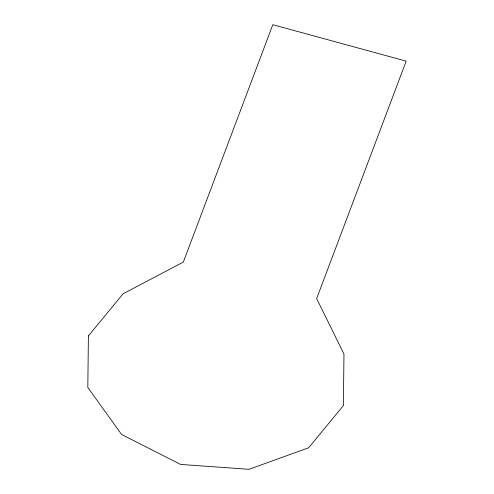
<?xml version="1.0" encoding="UTF-8"?>
<svg xmlns="http://www.w3.org/2000/svg" width="494" height="494" viewBox="0 0 494 494"><rect width="100%" height="100%" fill="white"/><g stroke="black" fill="none" stroke-linecap="round" stroke-linejoin="round"><path stroke-width="0.74" d="M88.395 335.92L87.821 387.42L121.561 434.454L180.582 464.428L249.062 469.3L308.657 447.768L343.392 405.605L343.972 354.099L316.666 298.567L406.179 61.145L272.818 24.7L183.305 262.123L123.136 293.751L88.395 335.92"/></g></svg>
